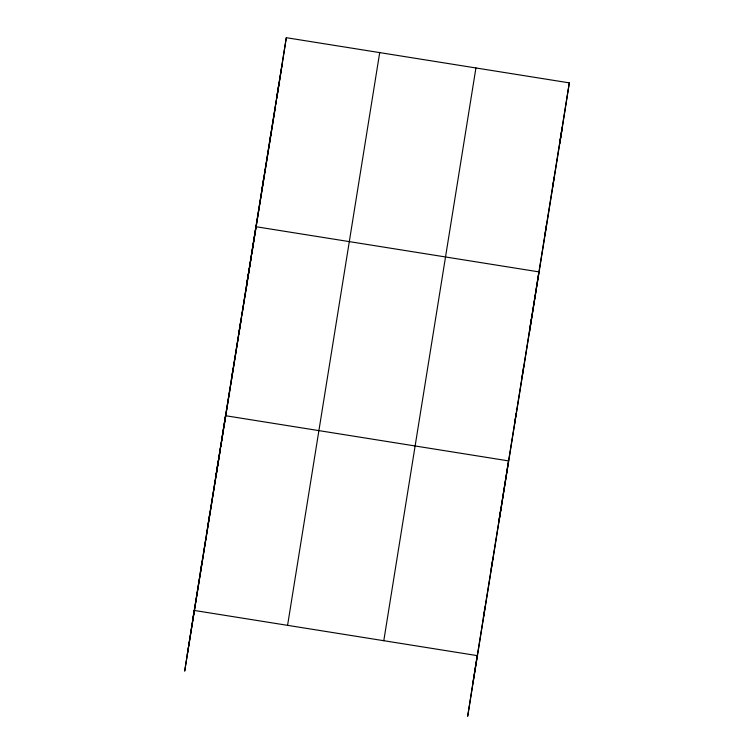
<?xml version="1.0" encoding="UTF-8"?>
<svg xmlns="http://www.w3.org/2000/svg" width="754" height="754" viewBox="0 0 754 754"><rect width="100%" height="100%" fill="white"/><g stroke="black" fill="none" stroke-linecap="round" stroke-linejoin="round"><path stroke-width="1.13" d="M200.357 572.418L202.025 561.758M208.179 523.738L209.857 513.078M216.012 475.058L217.68 464.389M216.7 471.995L216.181 475.303L220.46 448.743M217.048 469.799L221.261 442.881M221.431 441.778L225.512 415.708L508.507 460.882L499.007 521.57M231.45 379.121L233.118 368.461M239.046 331.864L240.715 321.204M246.643 284.616L248.311 273.956M247.614 279.687L246.407 287.397L251.421 256.275M247.962 277.491L255.917 226.709L538.912 271.874L529.412 332.561M261.845 190.112L263.514 179.452M269.442 142.864L271.12 132.204M277.048 95.607L278.716 84.948M276.812 98.388L279.395 81.875M279.574 80.744L286.313 37.7L569.308 82.865L559.807 143.562M483.352 617.592L485.02 606.923M491.184 568.902L492.852 558.243M499.007 520.222L500.675 509.563M514.445 424.285L516.113 413.626M522.041 377.038L523.71 366.378M529.638 329.781L531.306 319.121M544.84 235.286L546.509 224.626M552.446 188.029L554.115 177.369M560.043 140.781L561.711 130.122M192.524 621.098L286.313 37.7M187.275 654.623L282.062 64.872M200.159 574.925L184.692 671.135L194.193 610.438L477.188 655.612L467.687 716.3L562.39 127.049M200.347 573.766L203.146 556.377M203.514 554.058L206.125 537.838M206.502 535.519L216.012 476.396M220.828 446.434L223.608 429.149M223.797 427.999L230.281 387.66M230.658 385.351L231.026 383.051M231.393 380.742L231.77 378.442M232.138 376.133L238.622 335.794M238.811 334.644L240.846 321.967M241.223 319.668L241.591 317.359M241.959 315.049L246.228 288.546M251.789 253.975L275.512 106.455M275.889 104.156L276.256 101.847M287.576 625.349L379.705 52.601M383.795 640.702L475.925 67.964M472.937 682.785L569.308 82.865"/></g></svg>
